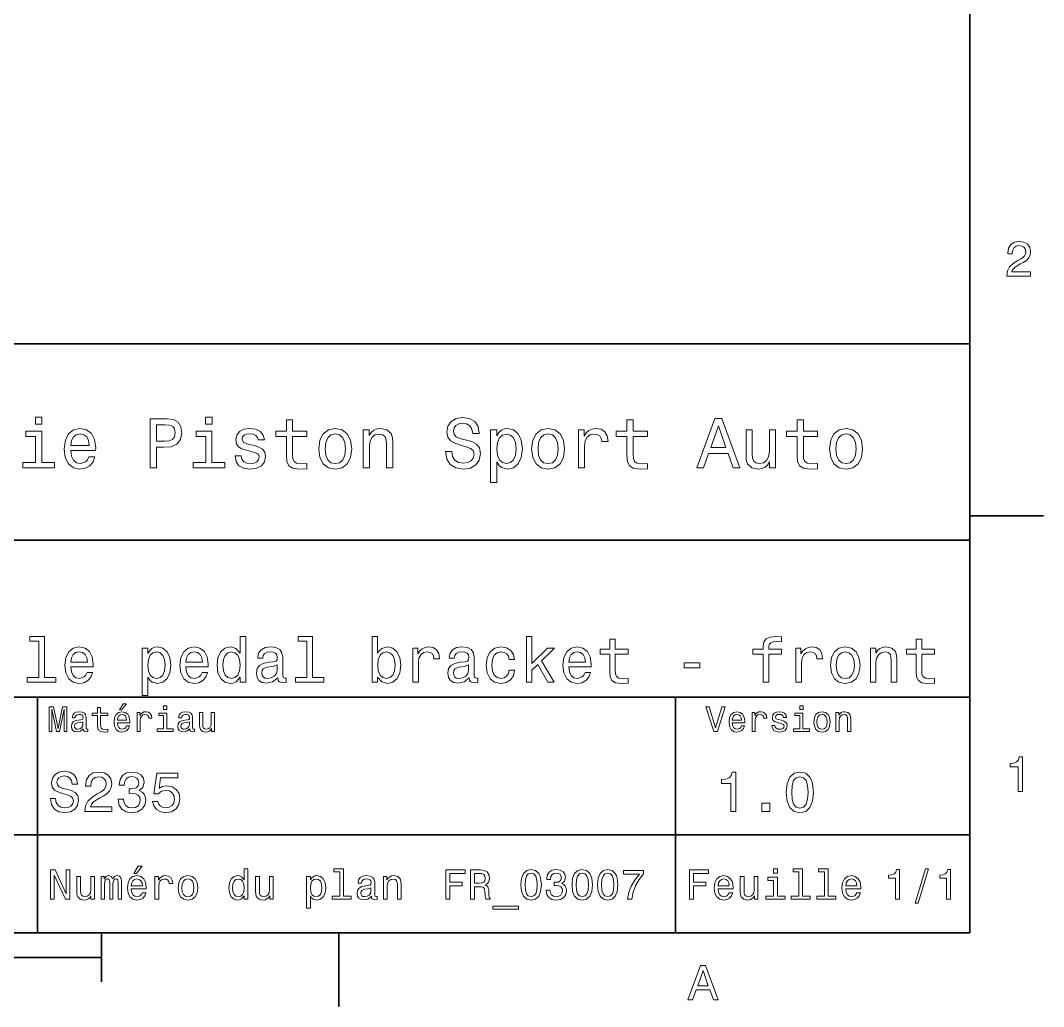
# Model space of a CAD drawing. Extents: x 0 to 297, y 0 to 210.
# Drawn here: x 190.3 to 294.5, y 2.5 to 103 of the extents above; entities that cross this region are included whole.
import ezdxf

# ---------------------------------------------------------------- set-up
doc = ezdxf.new("R2010")
doc.units = 0

msp = doc.modelspace()

# ---------------------------------------------------------------- linework, layer by layer
at = {"color": 7, "lineweight": 35}
for p, q in [((287, 10), (287, 200)), ((97, 70), (287, 70)), ((287, 70), (287, 10)), ((162, 50), (287, 50)), ((162, 34), (287, 34)), ((257, 10), (257, 34)), ((162, 20), (287, 20)), ((10, 10), (287, 10)), ((97, 10), (287, 10)), ((98.5, 7.5), (198.5, 7.5))]:
    msp.add_line(p, q, dxfattribs=at)
at = {"color": 7, "lineweight": 35, "ltscale": 0.1875}
for p, q in [((287, 52.5), (294.5, 52.5)), ((222.699997, 10), (222.699997, 2.5))]:
    msp.add_line(p, q, dxfattribs=at)
at = {"color": 7, "lineweight": 35, "ltscale": 0.35}
msp.add_line((192, 20), (192, 34), dxfattribs=at)
at = {"color": 7, "lineweight": 35, "ltscale": 0.25}
msp.add_line((192, 10), (192, 20), dxfattribs=at)
at = {"color": 7, "lineweight": 35, "ltscale": 0.125}
msp.add_line((198.5, 10), (198.5, 5), dxfattribs=at)
at = {"color": 7, "lineweight": 13}
for points in [[(290.76947, 76.916786), (293.175079, 76.916786), (293.175079, 77.350502), (291.273773, 77.350502), (291.3797, 77.587532), (291.561249, 77.784218), (292.121033, 78.142288), (292.418579, 78.293587), (292.751434, 78.510445), (292.988464, 78.762604), (293.124634, 79.060158), (293.175079, 79.398056), (293.089355, 79.821686), (292.852325, 80.154541), (292.489197, 80.366356), (292.020172, 80.442001), (291.536041, 80.35627), (291.167877, 80.119232), (290.930847, 79.740997), (290.850159, 79.241714), (290.850159, 79.171112), (291.309082, 79.171112), (291.309082, 79.211456), (291.354462, 79.554398), (291.490631, 79.806557), (291.707489, 79.967941), (291.994965, 80.023415), (292.287476, 79.972984), (292.504333, 79.846901), (292.645538, 79.650215), (292.695984, 79.403099), (292.660675, 79.171112), (292.56485, 78.974426), (292.403473, 78.802956), (292.181549, 78.651657), (291.884003, 78.490273), (291.389771, 78.177589), (291.041779, 77.844742), (290.835022, 77.441284), (290.76947, 76.931915)], [(192.439484, 62.554031), (191.769455, 62.554031), (191.769455, 61.833572), (192.439484, 61.833572)], [(209.788177, 62.554031), (209.118149, 62.554031), (209.118149, 61.833572), (209.788177, 61.833572)], [(203.462524, 57.381123), (204.125351, 57.381123), (204.125351, 59.492073), (204.860229, 59.492073), (205.602295, 59.528095), (206.193085, 59.780258), (206.574921, 60.270172), (206.704605, 60.940201), (206.603745, 61.559795), (206.315552, 62.013687), (205.840057, 62.287464), (205.191635, 62.381123), (203.462524, 62.381123)], [(205.01152, 61.76873), (205.443802, 61.725502), (205.760803, 61.588615), (205.94812, 61.336452), (206.01297, 60.940201), (205.940918, 60.522331), (205.746399, 60.270172), (205.414978, 60.140488), (204.96109, 60.104465), (204.125351, 60.104465), (204.125351, 61.76873)], [(217.353027, 60.579971), (217.353027, 58.64193), (217.396255, 58.015129), (217.597992, 57.582851), (218.001434, 57.330688), (218.685883, 57.244236), (219.43515, 57.280258), (219.43515, 57.827808), (218.887604, 57.78458), (218.390488, 57.842216), (218.123917, 58.022331), (218.008652, 58.324928), (217.98703, 58.75), (217.98703, 60.579971), (219.43515, 60.579971), (219.43515, 61.120316), (217.98703, 61.120316), (217.98703, 62.251438), (217.353027, 62.251438), (217.353027, 61.120316), (216.257935, 61.120316), (216.257935, 60.579971)], [(234.20462, 59.030979), (233.548996, 59.030979), (233.693085, 58.267288), (234.053314, 57.70533), (234.608078, 57.366714), (235.357361, 57.244236), (236.099426, 57.359509), (236.654175, 57.67651), (237.007202, 58.17363), (237.136902, 58.82925), (237.028824, 59.420029), (236.726227, 59.801872), (236.236313, 60.054031), (235.580704, 60.241352), (235.018738, 60.378242), (234.651306, 60.536743), (234.442368, 60.767288), (234.377533, 61.127522), (234.442368, 61.451729), (234.629684, 61.696686), (234.917877, 61.862389), (235.314133, 61.920029), (235.71759, 61.84798), (236.034592, 61.653458), (236.24353, 61.32925), (236.344391, 60.889767), (237, 60.889767), (237, 60.904179), (236.884735, 61.581409), (236.546112, 62.085732), (236.01297, 62.402737), (235.292511, 62.510807), (234.644104, 62.402737), (234.139771, 62.100143), (233.815567, 61.631844), (233.700287, 61.026657), (233.793961, 60.486309), (234.067734, 60.118874), (234.5, 59.873917), (235.09079, 59.6866), (235.674362, 59.520893), (236.113831, 59.362389), (236.380402, 59.131844), (236.47406, 58.757202), (236.387619, 58.375359), (236.164276, 58.087173), (235.825653, 57.907059), (235.386169, 57.849422), (234.896255, 57.928673), (234.521622, 58.159222), (234.283875, 58.533859)], [(252.05043, 60.579971), (252.05043, 58.64193), (252.093658, 58.015129), (252.29538, 57.582851), (252.698853, 57.330688), (253.383286, 57.244236), (254.132568, 57.280258), (254.132568, 57.827808), (253.585022, 57.78458), (253.087891, 57.842216), (252.82132, 58.022331), (252.706055, 58.324928), (252.684448, 58.75), (252.684448, 60.579971), (254.132568, 60.579971), (254.132568, 61.120316), (252.684448, 61.120316), (252.684448, 62.251438), (252.05043, 62.251438), (252.05043, 61.120316), (250.955322, 61.120316), (250.955322, 60.579971)], [(259.175781, 57.381123), (259.838623, 57.381123), (260.364563, 58.850864), (262.360229, 58.850864), (262.886169, 57.381123), (263.563416, 57.381123), (261.733429, 62.388329), (260.998566, 62.388329)], [(260.595093, 59.463257), (261.365997, 61.667866), (262.136902, 59.463257)], [(269.399109, 60.579971), (269.399109, 58.64193), (269.442352, 58.015129), (269.644073, 57.582851), (270.047546, 57.330688), (270.731995, 57.244236), (271.481262, 57.280258), (271.481262, 57.827808), (270.933716, 57.78458), (270.436584, 57.842216), (270.170013, 58.022331), (270.054749, 58.324928), (270.033142, 58.75), (270.033142, 60.579971), (271.481262, 60.579971), (271.481262, 61.120316), (270.033142, 61.120316), (270.033142, 62.251438), (269.399109, 62.251438), (269.399109, 61.120316), (268.304016, 61.120316), (268.304016, 60.579971)], [(192.417862, 57.914265), (192.417862, 61.120316), (190.789627, 61.120316), (190.789627, 60.579971), (191.783859, 60.579971), (191.783859, 57.914265), (190.48703, 57.914265), (190.48703, 57.381123), (193.729111, 57.381123), (193.729111, 57.914265)], [(195.37175, 59.131844), (197.907776, 59.131844), (197.914978, 59.427231), (197.799713, 60.255764), (197.482712, 60.875359), (196.978378, 61.25), (196.30835, 61.386887), (195.65274, 61.242794), (195.148407, 60.839336), (194.824203, 60.183716), (194.708923, 59.319164), (194.817001, 58.432995), (195.141205, 57.78458), (195.638321, 57.381123), (196.286743, 57.244236), (196.848694, 57.337894), (197.309799, 57.582851), (197.648407, 57.971901), (197.842941, 58.490631), (197.216141, 58.490631), (197.086456, 58.20245), (196.899139, 57.986309), (196.365997, 57.8134), (195.955322, 57.892651), (195.645538, 58.14481), (195.443802, 58.555473), (195.37175, 59.110229)], [(195.37175, 59.664986), (195.451004, 60.162102), (195.645538, 60.529537), (195.940918, 60.75288), (196.329971, 60.83213), (196.711807, 60.75288), (197.007202, 60.529537), (197.187317, 60.162102), (197.252167, 59.664986)], [(209.766571, 57.914265), (209.766571, 61.120316), (208.138321, 61.120316), (208.138321, 60.579971), (209.132568, 60.579971), (209.132568, 57.914265), (207.835724, 57.914265), (207.835724, 57.381123), (211.077805, 57.381123), (211.077805, 57.914265)], [(214.060516, 59.636166), (213.44812, 59.780258), (212.994232, 59.945965), (212.842941, 60.28458), (212.886169, 60.522331), (213.03746, 60.695244), (213.282425, 60.803314), (213.635437, 60.846542), (213.97406, 60.803314), (214.240631, 60.67363), (214.413544, 60.479107), (214.485596, 60.219738), (215.105194, 60.219738), (215.105194, 60.23415), (214.997116, 60.70245), (214.701721, 61.069885), (214.240631, 61.30043), (213.635437, 61.386887), (213.023056, 61.30043), (212.57637, 61.062679), (212.29538, 60.709652), (212.208939, 60.262966), (212.273773, 59.830688), (212.475494, 59.528095), (212.806915, 59.311958), (213.289627, 59.16066), (213.995682, 58.987751), (214.427948, 58.807636), (214.543228, 58.663544), (214.586456, 58.447407), (214.521606, 58.180836), (214.348694, 57.979107), (214.067719, 57.849422), (213.693085, 57.806194), (213.296829, 57.849422), (213.008636, 58.000721), (212.814117, 58.245674), (212.734863, 58.584293), (212.122482, 58.584293), (212.223343, 58.007923), (212.518738, 57.590057), (212.98703, 57.337894), (213.635437, 57.244236), (214.312683, 57.337894), (214.809799, 57.590057), (215.112396, 57.993515), (215.220459, 58.519451), (215.141205, 58.973343), (214.917862, 59.283138), (214.55043, 59.484871)], [(220.65274, 59.311958), (220.768005, 58.432995), (221.099426, 57.78458), (221.625366, 57.381123), (222.331421, 57.244236), (223.030258, 57.381123), (223.556198, 57.777374), (223.887604, 58.425793), (224.010086, 59.311958), (223.887604, 60.190922), (223.556198, 60.846542), (223.030258, 61.242794), (222.331421, 61.386887), (221.625366, 61.242794), (221.099426, 60.839336), (220.768005, 60.190922)], [(221.301147, 59.319164), (221.365997, 59.967579), (221.567719, 60.435879), (221.891937, 60.72406), (222.331421, 60.824928), (222.763687, 60.72406), (223.087891, 60.443081), (223.289627, 59.967579), (223.361679, 59.319164), (223.289627, 58.663544), (223.087891, 58.188038), (222.763687, 57.899853), (222.331421, 57.806194), (221.891937, 57.899853), (221.567719, 58.188038), (221.365997, 58.663544)], [(225.177246, 57.381123), (225.811249, 57.381123), (225.811249, 59.614552), (225.876083, 60.12608), (226.085022, 60.500717), (226.409225, 60.731266), (226.841507, 60.817722), (227.187317, 60.745674), (227.403458, 60.551151), (227.511536, 60.226944), (227.547546, 59.794666), (227.547546, 57.381123), (228.181564, 57.381123), (228.181564, 59.924351), (228.15274, 60.435879), (228.023056, 60.86095), (227.597992, 61.25), (226.935165, 61.386887), (226.567719, 61.336452), (226.257935, 61.199566), (225.991364, 60.969017), (225.782425, 60.659222), (225.782425, 61.25), (225.177246, 61.25)], [(238.786743, 60.652016), (238.786743, 61.25), (238.15274, 61.25), (238.15274, 55.882565), (238.786743, 55.882565), (238.786743, 57.971901), (239.010101, 57.633286), (239.262253, 57.409943), (239.896271, 57.244236), (240.50145, 57.381123), (240.976959, 57.791786), (241.286743, 58.440201), (241.402023, 59.319164), (241.286743, 60.190922), (240.976959, 60.839336), (240.50145, 61.242794), (239.896271, 61.386887), (239.550446, 61.343658), (239.255051, 61.206772), (239.002899, 60.976223)], [(239.788193, 57.8134), (239.363129, 57.907059), (239.053314, 58.195244), (238.858795, 58.663544), (238.793945, 59.319164), (238.858795, 59.967579), (239.053314, 60.435879), (239.363129, 60.716858), (239.788193, 60.817722), (240.177246, 60.716858), (240.48703, 60.428673), (240.681564, 59.960373), (240.753601, 59.319164), (240.681564, 58.67075), (240.48703, 58.195244), (240.177246, 57.907059)], [(242.338623, 59.311958), (242.453888, 58.432995), (242.785309, 57.78458), (243.311249, 57.381123), (244.017303, 57.244236), (244.716141, 57.381123), (245.242081, 57.777374), (245.573486, 58.425793), (245.695969, 59.311958), (245.573486, 60.190922), (245.242081, 60.846542), (244.716141, 61.242794), (244.017303, 61.386887), (243.311249, 61.242794), (242.785309, 60.839336), (242.453888, 60.190922)], [(242.98703, 59.319164), (243.05188, 59.967579), (243.253601, 60.435879), (243.57782, 60.72406), (244.017303, 60.824928), (244.449585, 60.72406), (244.773773, 60.443081), (244.97551, 59.967579), (245.047546, 59.319164), (244.97551, 58.663544), (244.773773, 58.188038), (244.449585, 57.899853), (244.017303, 57.806194), (243.57782, 57.899853), (243.253601, 58.188038), (243.05188, 58.663544)], [(247.100861, 57.381123), (247.734863, 57.381123), (247.734863, 59.592937), (247.799713, 60.12608), (247.994232, 60.507923), (248.311249, 60.738472), (248.736313, 60.817722), (249.053314, 60.767288), (249.291077, 60.623199), (249.435165, 60.378242), (249.485596, 60.046829), (250.126801, 60.046829), (250.040344, 60.630402), (249.802597, 61.048271), (249.406342, 61.30043), (248.865997, 61.386887), (248.498566, 61.32925), (248.181549, 61.185158), (247.900574, 60.940201), (247.677246, 60.608788), (247.677246, 61.25), (247.100861, 61.25)], [(267.194519, 61.25), (266.560516, 61.25), (266.560516, 59.016571), (266.488464, 58.497837), (266.279541, 58.123196), (265.955322, 57.892651), (265.530243, 57.820602), (265.19165, 57.878242), (264.975494, 58.051151), (264.853027, 58.346542), (264.824219, 58.764408), (264.824219, 61.25), (264.190186, 61.25), (264.190186, 58.706772), (264.211792, 58.195244), (264.348694, 57.770172), (264.766571, 57.381123), (265.436584, 57.244236), (265.796814, 57.294666), (266.106628, 57.424351), (266.373199, 57.647694), (266.589325, 57.971901), (266.589325, 57.381123), (267.194519, 57.381123)], [(272.698853, 59.311958), (272.814117, 58.432995), (273.145508, 57.78458), (273.671448, 57.381123), (274.377502, 57.244236), (275.076355, 57.381123), (275.602295, 57.777374), (275.933716, 58.425793), (276.056183, 59.311958), (275.933716, 60.190922), (275.602295, 60.846542), (275.076355, 61.242794), (274.377502, 61.386887), (273.671448, 61.242794), (273.145508, 60.839336), (272.814117, 60.190922)], [(273.34726, 59.319164), (273.412109, 59.967579), (273.613831, 60.435879), (273.938019, 60.72406), (274.377502, 60.824928), (274.809784, 60.72406), (275.134003, 60.443081), (275.335724, 59.967579), (275.407776, 59.319164), (275.335724, 58.663544), (275.134003, 58.188038), (274.809784, 57.899853), (274.377502, 57.806194), (273.938019, 57.899853), (273.613831, 58.188038), (273.412109, 58.663544)], [(192.113129, 39.706051), (192.113129, 36.010086), (190.939484, 36.010086), (190.939484, 35.530258), (193.850876, 35.530258), (193.850876, 36.010086), (192.683731, 36.010086), (192.683731, 40.185879), (191.218307, 40.185879), (191.218307, 39.706051)], [(212.635452, 36.068443), (212.635452, 35.530258), (213.206055, 35.530258), (213.206055, 40.185879), (212.641937, 40.185879), (212.641937, 38.480545), (212.207504, 38.973343), (211.94165, 39.090057), (211.636902, 39.135445), (211.085739, 39.005764), (210.657791, 38.642651), (210.378967, 38.059078), (210.281708, 37.274494), (210.378967, 36.489914), (210.657791, 35.899857), (211.085739, 35.530258), (211.636902, 35.407059), (211.94165, 35.45245), (212.213989, 35.569164)], [(219.437317, 39.706051), (219.437317, 36.010086), (218.263702, 36.010086), (218.263702, 35.530258), (221.175079, 35.530258), (221.175079, 36.010086), (220.007935, 36.010086), (220.007935, 40.185879), (218.542511, 40.185879), (218.542511, 39.706051)], [(226.647705, 36.068443), (227.069168, 35.569164), (227.646255, 35.407059), (228.190918, 35.530258), (228.625366, 35.899857), (228.897705, 36.489914), (229.00145, 37.274494), (228.897705, 38.059078), (228.618881, 38.642651), (228.190918, 39.005764), (227.646255, 39.135445), (227.075653, 38.966858), (226.842224, 38.759365), (226.647705, 38.480545), (226.647705, 40.185879), (226.077087, 40.185879), (226.077087, 35.530258), (226.647705, 35.530258)], [(241.801147, 35.530258), (242.371765, 35.530258), (242.371765, 36.755764), (242.968307, 37.332851), (243.992798, 35.530258), (244.634735, 35.530258), (243.357361, 37.728386), (244.667145, 39.012245), (243.947418, 39.012245), (242.371765, 37.443081), (242.371765, 40.185879), (241.801147, 40.185879)], [(250.295395, 38.409222), (250.295395, 36.664986), (250.33429, 36.100864), (250.515854, 35.711815), (250.878967, 35.484871), (251.494965, 35.407059), (252.169312, 35.43948), (252.169312, 35.932274), (251.676514, 35.893372), (251.229111, 35.945244), (250.989197, 36.107349), (250.885452, 36.379681), (250.865997, 36.762245), (250.865997, 38.409222), (252.169312, 38.409222), (252.169312, 38.895531), (250.865997, 38.895531), (250.865997, 39.913544), (250.295395, 39.913544), (250.295395, 38.895531), (249.309799, 38.895531), (249.309799, 38.409222)], [(265.93515, 38.409222), (265.93515, 35.530258), (266.505768, 35.530258), (266.505768, 38.409222), (267.802612, 38.409222), (267.802612, 38.895531), (266.505768, 38.895531), (266.505768, 39.109509), (266.551147, 39.368874), (266.700287, 39.543945), (266.953186, 39.647694), (267.316284, 39.6866), (267.802612, 39.66066), (267.802612, 40.153458), (267.186584, 40.185879), (266.628967, 40.127522), (266.239929, 39.95245), (266.00647, 39.647694), (265.93515, 39.213257), (265.93515, 38.895531), (264.891205, 38.895531), (264.891205, 38.409222)], [(281.523071, 38.409222), (281.523071, 36.664986), (281.561951, 36.100864), (281.74353, 35.711815), (282.106628, 35.484871), (282.722626, 35.407059), (283.396973, 35.43948), (283.396973, 35.932274), (282.904175, 35.893372), (282.456787, 35.945244), (282.216858, 36.107349), (282.113098, 36.379681), (282.093658, 36.762245), (282.093658, 38.409222), (283.396973, 38.409222), (283.396973, 38.895531), (282.093658, 38.895531), (282.093658, 39.913544), (281.523071, 39.913544), (281.523071, 38.895531), (280.537476, 38.895531), (280.537476, 38.409222)], [(195.381134, 37.105907), (197.663559, 37.105907), (197.670044, 37.371758), (197.566284, 38.117435), (197.280991, 38.675072), (196.827103, 39.012245), (196.224075, 39.135445), (195.634018, 39.005764), (195.18013, 38.642651), (194.888336, 38.052593), (194.784592, 37.274494), (194.881851, 36.476944), (195.173645, 35.893372), (195.621048, 35.530258), (196.20462, 35.407059), (196.710388, 35.491352), (197.125366, 35.711815), (197.43013, 36.061958), (197.605194, 36.528816), (197.041077, 36.528816), (196.924362, 36.269451), (196.755768, 36.074928), (196.27594, 35.919308), (195.906342, 35.990631), (195.627533, 36.217579), (195.445969, 36.587173), (195.381134, 37.086452)], [(195.381134, 37.585735), (195.452454, 38.033138), (195.627533, 38.363831), (195.893387, 38.564842), (196.24353, 38.636166), (196.587189, 38.564842), (196.853027, 38.363831), (197.015137, 38.033138), (197.073502, 37.585735)], [(203.226959, 38.474064), (203.226959, 39.012245), (202.656342, 39.012245), (202.656342, 34.181557), (203.226959, 34.181557), (203.226959, 36.061958), (203.427963, 35.757202), (203.654907, 35.556194), (204.22551, 35.407059), (204.770172, 35.530258), (205.198135, 35.899857), (205.476959, 36.483429), (205.580704, 37.274494), (205.476959, 38.059078), (205.198135, 38.642651), (204.770172, 39.005764), (204.22551, 39.135445), (203.914276, 39.096542), (203.648422, 38.973343), (203.421478, 38.76585)], [(204.12825, 35.919308), (203.745682, 36.003601), (203.466858, 36.262966), (203.291794, 36.684437), (203.233429, 37.274494), (203.291794, 37.858067), (203.466858, 38.279537), (203.745682, 38.532421), (204.12825, 38.623199), (204.478394, 38.532421), (204.757217, 38.273052), (204.932281, 37.851585), (204.997131, 37.274494), (204.932281, 36.690922), (204.757217, 36.262966), (204.478394, 36.003601)], [(207.091507, 37.105907), (209.373932, 37.105907), (209.380402, 37.371758), (209.276672, 38.117435), (208.991364, 38.675072), (208.537476, 39.012245), (207.934448, 39.135445), (207.344391, 39.005764), (206.890503, 38.642651), (206.598709, 38.052593), (206.494965, 37.274494), (206.592224, 36.476944), (206.884018, 35.893372), (207.331421, 35.530258), (207.914993, 35.407059), (208.420761, 35.491352), (208.835739, 35.711815), (209.140503, 36.061958), (209.315567, 36.528816), (208.75145, 36.528816), (208.634735, 36.269451), (208.466141, 36.074928), (207.986313, 35.919308), (207.61673, 35.990631), (207.337906, 36.217579), (207.156342, 36.587173), (207.091507, 37.086452)], [(207.091507, 37.585735), (207.162827, 38.033138), (207.337906, 38.363831), (207.60376, 38.564842), (207.953888, 38.636166), (208.297562, 38.564842), (208.563416, 38.363831), (208.72551, 38.033138), (208.783875, 37.585735)], [(211.734161, 38.623199), (212.110229, 38.532421), (212.395538, 38.279537), (212.564133, 37.858067), (212.628967, 37.274494), (212.564133, 36.684437), (212.395538, 36.262966), (212.110229, 36.003601), (211.734161, 35.919308), (211.377533, 36.003601), (211.105194, 36.262966), (210.923645, 36.690922), (210.86528, 37.274494), (210.923645, 37.851585), (211.105194, 38.273052), (211.377533, 38.532421)], [(216.46759, 35.98415), (216.46759, 35.964695), (216.5, 35.744236), (216.59726, 35.588615), (217.005768, 35.465416), (217.323486, 35.517288), (217.323486, 35.958214), (217.187317, 35.938759), (217.005768, 36.023052), (216.973343, 36.282421), (216.973343, 38.085014), (216.895538, 38.545387), (216.668594, 38.869595), (216.273056, 39.064121), (215.715424, 39.135445), (215.170746, 39.057636), (214.768738, 38.837173), (214.515854, 38.493515), (214.431564, 38.039623), (214.431564, 38.000721), (214.943817, 38.000721), (214.989197, 38.273052), (215.131851, 38.467579), (215.36528, 38.584293), (215.695969, 38.629681), (216.013702, 38.59726), (216.240631, 38.5), (216.376801, 38.331409), (216.422195, 38.09798), (216.396255, 37.825645), (216.292511, 37.68948), (216.033142, 37.624638), (215.546844, 37.572765), (214.989197, 37.456051), (214.593658, 37.248558), (214.360229, 36.924351), (214.28891, 36.444523), (214.35376, 36.016571), (214.554764, 35.698845), (214.878967, 35.497837), (215.32637, 35.426514), (215.929398, 35.562679)], [(228.417877, 37.274494), (228.353027, 36.690922), (228.177963, 36.262966), (227.899139, 36.003601), (227.548996, 35.919308), (227.166428, 36.003601), (226.887604, 36.262966), (226.71254, 36.684437), (226.654175, 37.274494), (226.71254, 37.858067), (226.887604, 38.279537), (227.166428, 38.532421), (227.548996, 38.623199), (227.899139, 38.532421), (228.177963, 38.273052), (228.353027, 37.851585)], [(230.226944, 35.530258), (230.797546, 35.530258), (230.797546, 37.520893), (230.855911, 38.000721), (231.030975, 38.344379), (231.316284, 38.551872), (231.698853, 38.623199), (231.984161, 38.577808), (232.19812, 38.448124), (232.32782, 38.227665), (232.373199, 37.929394), (232.950287, 37.929394), (232.872482, 38.454609), (232.658508, 38.830692), (232.30188, 39.057636), (231.815567, 39.135445), (231.484863, 39.083572), (231.19957, 38.953888), (230.946686, 38.733429), (230.745682, 38.435158), (230.745682, 39.012245), (230.226944, 39.012245)], [(235.984879, 35.98415), (235.984879, 35.964695), (236.017303, 35.744236), (236.114563, 35.588615), (236.523071, 35.465416), (236.84079, 35.517288), (236.84079, 35.958214), (236.70462, 35.938759), (236.523071, 36.023052), (236.490631, 36.282421), (236.490631, 38.085014), (236.412842, 38.545387), (236.185883, 38.869595), (235.790344, 39.064121), (235.232712, 39.135445), (234.688049, 39.057636), (234.286026, 38.837173), (234.033142, 38.493515), (233.948853, 38.039623), (233.948853, 38.000721), (234.461105, 38.000721), (234.5065, 38.273052), (234.649139, 38.467579), (234.882568, 38.584293), (235.213257, 38.629681), (235.530975, 38.59726), (235.757935, 38.5), (235.894104, 38.331409), (235.939484, 38.09798), (235.913544, 37.825645), (235.809814, 37.68948), (235.550446, 37.624638), (235.064117, 37.572765), (234.5065, 37.456051), (234.110962, 37.248558), (233.877533, 36.924351), (233.806213, 36.444523), (233.871033, 36.016571), (234.072052, 35.698845), (234.396271, 35.497837), (234.843658, 35.426514), (235.446686, 35.562679)], [(240.037476, 37.858067), (240.601593, 37.858067), (240.484879, 38.376801), (240.206055, 38.785301), (239.771622, 39.038185), (239.207489, 39.135445), (238.585022, 39.005764), (238.111679, 38.642651), (237.813416, 38.052593), (237.709656, 37.261528), (237.806915, 36.476944), (238.098709, 35.893372), (238.559082, 35.530258), (239.188049, 35.407059), (239.745682, 35.504322), (240.180115, 35.776657), (240.478394, 36.204609), (240.608078, 36.775215), (240.063416, 36.775215), (239.966141, 36.412102), (239.784592, 36.139767), (239.525223, 35.97118), (239.207489, 35.919308), (238.811966, 36.003601), (238.526672, 36.262966), (238.351593, 36.684437), (238.293243, 37.280979), (238.351593, 37.864552), (238.533142, 38.286022), (238.824936, 38.545387), (239.207489, 38.636166), (239.544678, 38.577808), (239.797546, 38.428673), (239.966141, 38.182274)], [(246.126083, 37.105907), (248.408508, 37.105907), (248.414993, 37.371758), (248.311249, 38.117435), (248.02594, 38.675072), (247.572052, 39.012245), (246.969025, 39.135445), (246.378967, 39.005764), (245.925079, 38.642651), (245.633301, 38.052593), (245.529541, 37.274494), (245.626801, 36.476944), (245.918594, 35.893372), (246.365997, 35.530258), (246.94957, 35.407059), (247.455338, 35.491352), (247.870331, 35.711815), (248.175079, 36.061958), (248.350159, 36.528816), (247.786026, 36.528816), (247.669312, 36.269451), (247.500732, 36.074928), (247.020905, 35.919308), (246.651306, 35.990631), (246.372482, 36.217579), (246.190918, 36.587173), (246.126083, 37.086452)], [(246.126083, 37.585735), (246.197418, 38.033138), (246.372482, 38.363831), (246.638336, 38.564842), (246.98848, 38.636166), (247.332138, 38.564842), (247.597992, 38.363831), (247.760101, 38.033138), (247.818451, 37.585735)], [(269.261536, 35.530258), (269.832123, 35.530258), (269.832123, 37.520893), (269.890503, 38.000721), (270.065552, 38.344379), (270.350861, 38.551872), (270.733429, 38.623199), (271.018738, 38.577808), (271.232727, 38.448124), (271.362396, 38.227665), (271.407776, 37.929394), (271.984863, 37.929394), (271.907043, 38.454609), (271.693085, 38.830692), (271.336456, 39.057636), (270.850159, 39.135445), (270.51947, 39.083572), (270.234161, 38.953888), (269.981262, 38.733429), (269.780273, 38.435158), (269.780273, 39.012245), (269.261536, 39.012245)], [(272.78241, 37.268009), (272.886169, 36.476944), (273.184448, 35.893372), (273.657776, 35.530258), (274.293213, 35.407059), (274.92218, 35.530258), (275.395538, 35.886887), (275.693787, 36.470459), (275.804047, 37.268009), (275.693787, 38.059078), (275.395538, 38.649136), (274.92218, 39.005764), (274.293213, 39.135445), (273.657776, 39.005764), (273.184448, 38.642651), (272.886169, 38.059078)], [(273.365997, 37.274494), (273.424347, 37.858067), (273.605896, 38.279537), (273.897705, 38.538902), (274.293213, 38.629681), (274.682281, 38.538902), (274.97406, 38.286022), (275.155609, 37.858067), (275.220459, 37.274494), (275.155609, 36.684437), (274.97406, 36.256481), (274.682281, 35.997116), (274.293213, 35.912823), (273.897705, 35.997116), (273.605896, 36.256481), (273.424347, 36.684437)], [(276.854462, 35.530258), (277.425079, 35.530258), (277.425079, 37.540344), (277.483429, 38.000721), (277.671478, 38.337894), (277.963257, 38.545387), (278.352295, 38.623199), (278.663544, 38.558357), (278.858063, 38.383286), (278.955322, 38.091499), (278.987762, 37.70245), (278.987762, 35.530258), (279.55835, 35.530258), (279.55835, 37.819164), (279.53241, 38.279537), (279.41571, 38.662102), (279.033142, 39.012245), (278.436584, 39.135445), (278.105896, 39.090057), (277.827087, 38.966858), (277.587158, 38.759365), (277.399139, 38.480545), (277.399139, 39.012245), (276.854462, 39.012245)], [(216.40274, 36.749279), (216.324936, 36.412102), (216.117432, 36.152737), (215.806198, 35.98415), (215.423645, 35.925793), (215.177246, 35.958214), (215.002167, 36.061958), (214.891937, 36.243515), (214.859512, 36.496395), (214.885452, 36.723343), (214.989197, 36.885445), (215.404175, 37.067001), (215.929398, 37.14481), (216.40274, 37.30043)], [(235.920044, 36.749279), (235.842224, 36.412102), (235.634735, 36.152737), (235.323486, 35.98415), (234.940918, 35.925793), (234.694534, 35.958214), (234.51947, 36.061958), (234.409225, 36.243515), (234.376801, 36.496395), (234.40274, 36.723343), (234.5065, 36.885445), (234.921478, 37.067001), (235.446686, 37.14481), (235.920044, 37.30043)], [(257.894806, 37.015129), (259.463989, 37.015129), (259.463989, 37.527378), (257.894806, 37.527378)], [(193.183716, 30.530979), (193.46109, 30.530979), (193.46109, 32.80043), (193.929398, 30.530979), (194.239197, 30.530979), (194.703888, 32.80043), (194.703888, 30.530979), (194.984863, 30.530979), (194.984863, 33.030979), (194.545395, 33.030979), (194.08429, 30.826368), (193.626801, 33.030979), (193.183716, 33.030979)], [(196.656342, 30.78314), (196.656342, 30.772333), (196.674347, 30.649855), (196.728394, 30.5634), (196.955338, 30.494957), (197.131851, 30.523775), (197.131851, 30.768732), (197.056198, 30.757925), (196.955338, 30.804754), (196.937317, 30.948847), (196.937317, 31.950287), (196.894089, 32.206051), (196.768005, 32.386166), (196.548264, 32.494236), (196.23848, 32.533859), (195.935883, 32.490635), (195.71254, 32.368156), (195.572052, 32.177231), (195.525223, 31.925072), (195.525223, 31.903458), (195.809799, 31.903458), (195.835022, 32.054756), (195.914261, 32.162823), (196.043945, 32.227665), (196.227661, 32.25288), (196.404175, 32.234871), (196.530258, 32.180836), (196.605911, 32.087173), (196.631119, 31.957493), (196.616714, 31.806194), (196.559082, 31.730547), (196.414978, 31.694523), (196.144806, 31.665705), (195.835022, 31.600864), (195.61528, 31.48559), (195.485596, 31.305475), (195.445969, 31.038904), (195.481995, 30.801151), (195.593658, 30.62464), (195.773773, 30.512968), (196.022339, 30.473343), (196.357346, 30.54899)], [(198.100861, 32.130402), (198.100861, 31.161383), (198.122482, 30.847982), (198.223343, 30.631844), (198.425079, 30.505762), (198.767288, 30.462536), (199.141937, 30.480547), (199.141937, 30.754322), (198.868149, 30.732708), (198.619598, 30.761526), (198.486313, 30.851583), (198.42868, 31.002882), (198.417862, 31.215418), (198.417862, 32.130402), (199.141937, 32.130402), (199.141937, 32.400574), (198.417862, 32.400574), (198.417862, 32.966137), (198.100861, 32.966137), (198.100861, 32.400574), (197.553314, 32.400574), (197.553314, 32.130402)], [(200.121765, 31.40634), (201.389771, 31.40634), (201.393372, 31.554033), (201.335739, 31.9683), (201.177231, 32.278099), (200.925079, 32.465416), (200.590057, 32.533859), (200.262253, 32.461815), (200.010086, 32.260086), (199.847977, 31.932276), (199.790344, 31.5), (199.844376, 31.056915), (200.006485, 30.732708), (200.255051, 30.530979), (200.579254, 30.462536), (200.860229, 30.509365), (201.090775, 30.631844), (201.260086, 30.826368), (201.357346, 31.085733), (201.043945, 31.085733), (200.979111, 30.941643), (200.885452, 30.833572), (200.618881, 30.747118), (200.413544, 30.786743), (200.258652, 30.912823), (200.157776, 31.118155), (200.121765, 31.395533)], [(200.341492, 32.728386), (200.554031, 32.728386), (201.054749, 33.340778), (200.701736, 33.340778)], [(202.131851, 30.530979), (202.448853, 30.530979), (202.448853, 31.636887), (202.481262, 31.903458), (202.578537, 32.094379), (202.73703, 32.209652), (202.94957, 32.249279), (203.108063, 32.224064), (203.226944, 32.152016), (203.298996, 32.029537), (203.324203, 31.863832), (203.644806, 31.863832), (203.601593, 32.155621), (203.482712, 32.364552), (203.284576, 32.490635), (203.014404, 32.533859), (202.830688, 32.505043), (202.672195, 32.432995), (202.531708, 32.310516), (202.420029, 32.144814), (202.420029, 32.465416), (202.131851, 32.465416)], [(205.150574, 30.79755), (205.150574, 32.400574), (204.336456, 32.400574), (204.336456, 32.130402), (204.833572, 32.130402), (204.833572, 30.79755), (204.185165, 30.79755), (204.185165, 30.530979), (205.806198, 30.530979), (205.806198, 30.79755)], [(205.161377, 33.117435), (204.82637, 33.117435), (204.82637, 32.757202), (205.161377, 32.757202)], [(207.499283, 30.78314), (207.499283, 30.772333), (207.517288, 30.649855), (207.57132, 30.5634), (207.798264, 30.494957), (207.974777, 30.523775), (207.974777, 30.768732), (207.899139, 30.757925), (207.798264, 30.804754), (207.780258, 30.948847), (207.780258, 31.950287), (207.73703, 32.206051), (207.610947, 32.386166), (207.391205, 32.494236), (207.081406, 32.533859), (206.778824, 32.490635), (206.555481, 32.368156), (206.414978, 32.177231), (206.368149, 31.925072), (206.368149, 31.903458), (206.65274, 31.903458), (206.677948, 32.054756), (206.757202, 32.162823), (206.886887, 32.227665), (207.070602, 32.25288), (207.247116, 32.234871), (207.373199, 32.180836), (207.448853, 32.087173), (207.47406, 31.957493), (207.459656, 31.806194), (207.402023, 31.730547), (207.257919, 31.694523), (206.987747, 31.665705), (206.677948, 31.600864), (206.458206, 31.48559), (206.328537, 31.305475), (206.28891, 31.038904), (206.324921, 30.801151), (206.4366, 30.62464), (206.616714, 30.512968), (206.86528, 30.473343), (207.200287, 30.54899)], [(210.010086, 32.465416), (209.693085, 32.465416), (209.693085, 31.348703), (209.657059, 31.089336), (209.552597, 30.902016), (209.390488, 30.786743), (209.177948, 30.750719), (209.008636, 30.779539), (208.900574, 30.865993), (208.83934, 31.013687), (208.824921, 31.222622), (208.824921, 32.465416), (208.507919, 32.465416), (208.507919, 31.193804), (208.518738, 30.93804), (208.587173, 30.725504), (208.796112, 30.530979), (209.131119, 30.462536), (209.311234, 30.487751), (209.466141, 30.552593), (209.599426, 30.664265), (209.707489, 30.826368), (209.707489, 30.530979), (210.010086, 30.530979)], [(261.71109, 33.03458), (261.08429, 30.905619), (260.439484, 33.03458), (260.09726, 33.03458), (260.904175, 30.530979), (261.264404, 30.530979), (262.053314, 33.03458)], [(262.784576, 31.40634), (264.052582, 31.40634), (264.056183, 31.554033), (263.998566, 31.9683), (263.840057, 32.278099), (263.587891, 32.465416), (263.252869, 32.533859), (262.925079, 32.461815), (262.672913, 32.260086), (262.510803, 31.932276), (262.453156, 31.5), (262.507202, 31.056915), (262.669312, 30.732708), (262.917877, 30.530979), (263.242065, 30.462536), (263.523041, 30.509365), (263.753601, 30.631844), (263.922913, 30.826368), (264.020172, 31.085733), (263.706787, 31.085733), (263.641937, 30.941643), (263.548279, 30.833572), (263.281708, 30.747118), (263.076355, 30.786743), (262.921478, 30.912823), (262.820618, 31.118155), (262.784576, 31.395533)], [(264.794678, 30.530979), (265.111664, 30.530979), (265.111664, 31.636887), (265.144104, 31.903458), (265.241364, 32.094379), (265.399841, 32.209652), (265.612396, 32.249279), (265.770905, 32.224064), (265.889771, 32.152016), (265.961823, 32.029537), (265.98703, 31.863832), (266.307648, 31.863832), (266.264404, 32.155621), (266.145538, 32.364552), (265.947418, 32.490635), (265.677246, 32.533859), (265.49353, 32.505043), (265.335022, 32.432995), (265.194519, 32.310516), (265.082855, 32.144814), (265.082855, 32.465416), (264.794678, 32.465416)], [(267.791779, 31.658501), (267.485596, 31.730547), (267.258636, 31.8134), (267.182983, 31.982708), (267.20462, 32.101585), (267.280273, 32.188038), (267.40274, 32.242073), (267.579254, 32.263687), (267.748566, 32.242073), (267.881836, 32.177231), (267.968292, 32.079971), (268.004333, 31.950287), (268.314117, 31.950287), (268.314117, 31.957493), (268.260101, 32.191643), (268.112396, 32.375359), (267.881836, 32.490635), (267.579254, 32.533859), (267.273041, 32.490635), (267.049713, 32.371758), (266.90921, 32.195244), (266.865997, 31.971901), (266.898407, 31.755764), (266.999268, 31.604465), (267.164978, 31.496397), (267.406342, 31.420748), (267.759369, 31.334293), (267.975494, 31.244236), (268.033142, 31.17219), (268.054749, 31.064121), (268.022339, 30.930836), (267.935883, 30.829971), (267.79538, 30.765129), (267.608063, 30.743515), (267.409943, 30.765129), (267.265839, 30.840778), (267.168579, 30.963255), (267.128967, 31.132565), (266.822754, 31.132565), (266.873199, 30.844379), (267.020905, 30.635447), (267.255035, 30.509365), (267.579254, 30.462536), (267.917877, 30.509365), (268.166412, 30.635447), (268.317719, 30.837175), (268.371765, 31.100143), (268.332123, 31.327089), (268.220459, 31.481987), (268.036743, 31.582851)], [(269.981995, 30.79755), (269.981995, 32.400574), (269.167877, 32.400574), (269.167877, 32.130402), (269.664978, 32.130402), (269.664978, 30.79755), (269.016571, 30.79755), (269.016571, 30.530979), (270.637604, 30.530979), (270.637604, 30.79755)], [(269.992798, 33.117435), (269.657776, 33.117435), (269.657776, 32.757202), (269.992798, 32.757202)], [(271.087891, 31.496397), (271.145538, 31.056915), (271.311249, 30.732708), (271.574219, 30.530979), (271.927246, 30.462536), (272.276672, 30.530979), (272.539612, 30.729107), (272.705322, 31.053314), (272.766571, 31.496397), (272.705322, 31.935879), (272.539612, 32.263687), (272.276672, 32.461815), (271.927246, 32.533859), (271.574219, 32.461815), (271.311249, 32.260086), (271.145538, 31.935879)], [(273.350159, 30.530979), (273.667145, 30.530979), (273.667145, 31.647694), (273.699554, 31.903458), (273.804047, 32.090778), (273.966125, 32.206051), (274.182281, 32.249279), (274.355194, 32.213257), (274.463257, 32.115993), (274.517303, 31.95389), (274.535309, 31.737751), (274.535309, 30.530979), (274.852295, 30.530979), (274.852295, 31.802593), (274.837891, 32.058357), (274.773041, 32.270893), (274.560516, 32.465416), (274.229095, 32.533859), (274.04538, 32.508644), (273.890503, 32.440201), (273.757202, 32.324928), (273.65274, 32.170029), (273.65274, 32.465416), (273.350159, 32.465416)], [(196.620316, 31.208212), (196.577087, 31.020893), (196.461823, 30.876801), (196.28891, 30.78314), (196.07637, 30.750719), (195.939484, 30.768732), (195.842224, 30.826368), (195.780975, 30.927233), (195.76297, 31.067722), (195.777374, 31.193804), (195.835022, 31.283861), (196.065567, 31.384726), (196.357346, 31.427954), (196.620316, 31.514408)], [(200.121765, 31.672911), (200.161377, 31.921469), (200.258652, 32.105186), (200.406342, 32.216858), (200.600861, 32.256485), (200.791794, 32.216858), (200.939484, 32.105186), (201.029541, 31.921469), (201.061966, 31.672911)], [(207.463257, 31.208212), (207.420029, 31.020893), (207.304749, 30.876801), (207.131851, 30.78314), (206.919312, 30.750719), (206.782425, 30.768732), (206.68515, 30.826368), (206.623917, 30.927233), (206.605911, 31.067722), (206.620316, 31.193804), (206.677948, 31.283861), (206.908508, 31.384726), (207.200287, 31.427954), (207.463257, 31.514408)], [(262.784576, 31.672911), (262.824219, 31.921469), (262.921478, 32.105186), (263.069153, 32.216858), (263.263702, 32.256485), (263.45462, 32.216858), (263.602295, 32.105186), (263.692352, 31.921469), (263.724792, 31.672911)], [(271.412109, 31.5), (271.444519, 31.824207), (271.54538, 32.058357), (271.707489, 32.20245), (271.927246, 32.25288), (272.143372, 32.20245), (272.305481, 32.061958), (272.406342, 31.824207), (272.442352, 31.5), (272.406342, 31.17219), (272.305481, 30.934437), (272.143372, 30.790344), (271.927246, 30.743515), (271.707489, 30.790344), (271.54538, 30.934437), (271.444519, 31.17219)], [(291.909241, 24.416786), (292.368164, 24.416786), (292.368164, 27.942001), (292.025208, 27.942001), (291.934448, 27.634365), (291.752899, 27.427593), (291.475525, 27.306557), (291.092224, 27.266211), (291.092224, 26.90814), (291.909241, 26.90814)], [(193.824203, 23.680117), (193.299713, 23.680117), (193.414978, 23.069164), (193.703171, 22.619596), (194.146973, 22.348703), (194.746399, 22.250721), (195.340057, 22.342941), (195.783859, 22.596542), (196.066284, 22.994238), (196.170029, 23.518732), (196.083572, 23.991356), (195.841492, 24.296831), (195.44957, 24.49856), (194.925079, 24.648417), (194.47551, 24.757925), (194.181549, 24.884727), (194.014404, 25.069164), (193.96254, 25.357349), (194.014404, 25.616714), (194.164261, 25.812681), (194.394806, 25.945246), (194.711823, 25.991356), (195.034576, 25.933718), (195.288177, 25.778099), (195.455338, 25.518732), (195.536026, 25.167149), (196.060516, 25.167149), (196.060516, 25.178675), (195.968292, 25.720463), (195.697403, 26.12392), (195.270889, 26.377522), (194.694519, 26.463978), (194.175797, 26.377522), (193.772339, 26.135448), (193.51297, 25.760807), (193.420746, 25.276657), (193.495682, 24.844381), (193.714691, 24.550434), (194.060516, 24.354467), (194.533142, 24.204613), (195, 24.072046), (195.351578, 23.945246), (195.564835, 23.760807), (195.639771, 23.461096), (195.570602, 23.155621), (195.391937, 22.925074), (195.121033, 22.780981), (194.769455, 22.734871), (194.377518, 22.798271), (194.077805, 22.98271), (193.887604, 23.282421)], [(196.798264, 22.360231), (199.547546, 22.360231), (199.547546, 22.855909), (197.374634, 22.855909), (197.495682, 23.126802), (197.703171, 23.351585), (198.342941, 23.760807), (198.682999, 23.933718), (199.0634, 24.181557), (199.33429, 24.469742), (199.489914, 24.809799), (199.547546, 25.195967), (199.44957, 25.680117), (199.17868, 26.06052), (198.763687, 26.302595), (198.227661, 26.38905), (197.674347, 26.291067), (197.253601, 26.020174), (196.982712, 25.587896), (196.890488, 25.017292), (196.890488, 24.9366), (197.414978, 24.9366), (197.414978, 24.98271), (197.466858, 25.374641), (197.622482, 25.662825), (197.870316, 25.847263), (198.198853, 25.910664), (198.533142, 25.853027), (198.780975, 25.708935), (198.942368, 25.48415), (199, 25.201729), (198.959656, 24.9366), (198.850143, 24.711817), (198.66571, 24.51585), (198.412109, 24.342941), (198.072052, 24.158503), (197.507202, 23.801153), (197.109512, 23.42075), (196.873199, 22.959656), (196.798264, 22.377522)], [(200.221909, 23.616716), (200.221909, 23.57637), (200.314117, 23.023056), (200.585022, 22.60807), (201.01152, 22.342941), (201.57637, 22.244957), (202.175797, 22.342941), (202.625366, 22.596542), (202.913544, 23), (203.017288, 23.518732), (202.971176, 23.858791), (202.844376, 24.135448), (202.636887, 24.348703), (202.360229, 24.504324), (202.734863, 24.815563), (202.867432, 25.311239), (202.780975, 25.760807), (202.533142, 26.100864), (202.129684, 26.314121), (201.57637, 26.38905), (201.057632, 26.296831), (200.659943, 26.043228), (200.400574, 25.639771), (200.314117, 25.103746), (200.314117, 25.063402), (200.827087, 25.063402), (200.873199, 25.432278), (201.023056, 25.697407), (201.265137, 25.858791), (201.605194, 25.916428), (201.904892, 25.870317), (202.123917, 25.749281), (202.256485, 25.553314), (202.30835, 25.288185), (202.256485, 25.005764), (202.118149, 24.815563), (201.876083, 24.700289), (201.547546, 24.665707), (201.322769, 24.671471), (201.322769, 24.216139), (201.605194, 24.227667), (201.968292, 24.175793), (202.239197, 24.037464), (202.400574, 23.812681), (202.458206, 23.518732), (202.394806, 23.184439), (202.227661, 22.9366), (201.96254, 22.780981), (201.610947, 22.729107), (201.247833, 22.786745), (200.982712, 22.959656), (200.815567, 23.236313), (200.752167, 23.616716)], [(203.714691, 23.40346), (203.841492, 22.930836), (204.123917, 22.56196), (204.53891, 22.331413), (205.069168, 22.244957), (205.651291, 22.348703), (206.106628, 22.631124), (206.394806, 23.080692), (206.504318, 23.657061), (206.406342, 24.193085), (206.129684, 24.613834), (205.697403, 24.884727), (205.138336, 24.98271), (204.706055, 24.913546), (204.371765, 24.723343), (204.533142, 25.801153), (206.285309, 25.801153), (206.285309, 26.273777), (204.146973, 26.273777), (203.829971, 24.152739), (204.291061, 24.152739), (204.625366, 24.423632), (205.05188, 24.521614), (205.420746, 24.458214), (205.703171, 24.273777), (205.881851, 23.991356), (205.945251, 23.628242), (205.881851, 23.265131), (205.697403, 22.98271), (205.414978, 22.804035), (205.05188, 22.740635), (204.746399, 22.780981), (204.510086, 22.913546), (204.337173, 23.121038), (204.250717, 23.40346)], [(262.631134, 22.360231), (263.155609, 22.360231), (263.155609, 26.38905), (262.763702, 26.38905), (262.659943, 26.037464), (262.452454, 25.801153), (262.135437, 25.662825), (261.697418, 25.616714), (261.697418, 25.207493), (262.631134, 25.207493)], [(268.285309, 24.314121), (268.371765, 23.409224), (268.642639, 22.763689), (269.074921, 22.371759), (269.674347, 22.244957), (270.268005, 22.371759), (270.700287, 22.763689), (270.965424, 23.409224), (271.057648, 24.314121), (270.965424, 25.213257), (270.855896, 25.570606), (270.700287, 25.864553), (270.268005, 26.256485), (269.674347, 26.38905), (269.074921, 26.256485), (268.642639, 25.858791), (268.371765, 25.213257)], [(268.838623, 24.314121), (268.884735, 25.011528), (269.028809, 25.51297), (269.288177, 25.806917), (269.674347, 25.910664), (270.054749, 25.806917), (270.314117, 25.51297), (270.458221, 25.011528), (270.504333, 24.314121), (270.458221, 23.610952), (270.314117, 23.10951), (270.054749, 22.815563), (269.674347, 22.717581), (269.288177, 22.815563), (269.028809, 23.10951), (268.884735, 23.610952)], [(265.806915, 22.360231), (266.602295, 22.360231), (266.602295, 23.219021), (265.806915, 23.219021)], [(201.809799, 16.065563), (202.06485, 16.065563), (202.66571, 16.800432), (202.242081, 16.800432)], [(193.315567, 13.428675), (193.674347, 13.428675), (193.674347, 15.888329), (194.824203, 13.428675), (195.286743, 13.428675), (195.286743, 16.428675), (194.92363, 16.428675), (194.92363, 13.969021), (193.786743, 16.428675), (193.315567, 16.428675)], [(197.798279, 15.75), (197.417862, 15.75), (197.417862, 14.409943), (197.374634, 14.098703), (197.249283, 13.873919), (197.054749, 13.735591), (196.799713, 13.692364), (196.596542, 13.726946), (196.466858, 13.830692), (196.393372, 14.007925), (196.376083, 14.258646), (196.376083, 15.75), (195.995682, 15.75), (195.995682, 14.224064), (196.008652, 13.917148), (196.090775, 13.662104), (196.341492, 13.428675), (196.743515, 13.346542), (196.959656, 13.376801), (197.145538, 13.454611), (197.305481, 13.588617), (197.435165, 13.783141), (197.435165, 13.428675), (197.798279, 13.428675)], [(198.459656, 13.428675), (198.809799, 13.428675), (198.809799, 14.980548), (198.831406, 15.213978), (198.896255, 15.382565), (198.995682, 15.481989), (199.125366, 15.520894), (199.229111, 15.486312), (199.298279, 15.399857), (199.332855, 15.252882), (199.345825, 15.058358), (199.345825, 13.428675), (199.674347, 13.428675), (199.674347, 14.980548), (199.695969, 15.209655), (199.760803, 15.378242), (199.864548, 15.481989), (199.994232, 15.520894), (200.097977, 15.486312), (200.167145, 15.399857), (200.210373, 15.058358), (200.210373, 13.428675), (200.560516, 13.428675), (200.560516, 15.032421), (200.53891, 15.365274), (200.469742, 15.620317), (200.331406, 15.775937), (200.106628, 15.832133), (199.842941, 15.745678), (199.639771, 15.494957), (199.479828, 15.741355), (199.211823, 15.832133), (198.965424, 15.745678), (198.796829, 15.503603), (198.796829, 15.75), (198.459656, 15.75)], [(201.546112, 14.479107), (203.067719, 14.479107), (203.072052, 14.656341), (203.002884, 15.153459), (202.812683, 15.525217), (202.510086, 15.75), (202.108063, 15.832133), (201.714691, 15.745678), (201.412109, 15.503603), (201.217575, 15.110231), (201.148422, 14.591499), (201.213257, 14.059798), (201.407776, 13.67075), (201.706055, 13.428675), (202.095108, 13.346542), (202.432281, 13.402739), (202.708939, 13.549712), (202.912109, 13.783141), (203.028824, 14.09438), (202.65274, 14.09438), (202.574936, 13.92147), (202.46254, 13.791787), (202.142654, 13.688041), (201.896255, 13.735591), (201.710373, 13.886888), (201.58934, 14.133286), (201.546112, 14.466139)], [(203.958221, 13.428675), (204.338623, 13.428675), (204.338623, 14.755764), (204.377518, 15.075649), (204.494232, 15.304755), (204.684433, 15.443084), (204.939484, 15.490635), (205.129684, 15.460375), (205.272339, 15.373919), (205.358795, 15.226946), (205.389053, 15.028098), (205.773773, 15.028098), (205.721909, 15.378242), (205.579254, 15.628963), (205.341492, 15.78026), (205.017288, 15.832133), (204.796829, 15.797551), (204.606628, 15.711096), (204.438034, 15.564121), (204.304031, 15.365274), (204.304031, 15.75), (203.958221, 15.75)], [(206.305481, 14.587176), (206.374634, 14.059798), (206.573486, 13.67075), (206.889053, 13.428675), (207.312683, 13.346542), (207.731995, 13.428675), (208.047546, 13.666427), (208.246399, 14.055476), (208.319885, 14.587176), (208.246399, 15.114553), (208.047546, 15.507925), (207.731995, 15.745678), (207.312683, 15.832133), (206.889053, 15.745678), (206.573486, 15.503603), (206.374634, 15.114553)], [(213.048996, 13.787464), (213.048996, 13.428675), (213.429398, 13.428675), (213.429398, 16.532421), (213.053314, 16.532421), (213.053314, 15.395534), (212.763687, 15.724064), (212.586456, 15.801874), (212.383286, 15.832133), (212.015854, 15.745678), (211.730545, 15.503603), (211.544662, 15.114553), (211.479828, 14.591499), (211.544662, 14.068444), (211.730545, 13.675073), (212.015854, 13.428675), (212.383286, 13.346542), (212.586456, 13.376801), (212.768005, 13.454611)], [(216.014404, 15.75), (215.634003, 15.75), (215.634003, 14.409943), (215.590775, 14.098703), (215.465424, 13.873919), (215.270889, 13.735591), (215.015854, 13.692364), (214.812683, 13.726946), (214.682999, 13.830692), (214.609512, 14.007925), (214.592224, 14.258646), (214.592224, 15.75), (214.211823, 15.75), (214.211823, 14.224064), (214.224792, 13.917148), (214.306915, 13.662104), (214.557632, 13.428675), (214.959656, 13.346542), (215.175797, 13.376801), (215.361679, 13.454611), (215.521622, 13.588617), (215.651306, 13.783141), (215.651306, 13.428675), (216.014404, 13.428675)], [(219.788193, 15.391211), (219.788193, 15.75), (219.407776, 15.75), (219.407776, 12.529539), (219.788193, 12.529539), (219.788193, 13.783141), (219.922195, 13.579971), (220.073486, 13.445966), (220.453888, 13.346542), (220.817001, 13.428675), (221.10231, 13.675073), (221.288193, 14.064121), (221.357346, 14.591499), (221.288193, 15.114553), (221.10231, 15.503603), (220.817001, 15.745678), (220.453888, 15.832133), (220.246399, 15.806196), (220.069168, 15.724064), (219.917877, 15.585735)], [(222.788193, 16.212536), (222.788193, 13.748559), (222.005768, 13.748559), (222.005768, 13.428675), (223.946686, 13.428675), (223.946686, 13.748559), (223.168594, 13.748559), (223.168594, 16.532421), (222.19165, 16.532421), (222.19165, 16.212536)], [(226.01297, 13.731268), (226.01297, 13.7183), (226.034592, 13.571326), (226.099426, 13.46758), (226.371765, 13.385448), (226.583588, 13.42003), (226.583588, 13.713977), (226.492798, 13.701009), (226.371765, 13.757205), (226.350159, 13.930116), (226.350159, 15.131845), (226.298279, 15.438761), (226.146973, 15.6549), (225.883286, 15.784582), (225.511536, 15.832133), (225.148422, 15.78026), (224.880402, 15.633286), (224.711823, 15.404179), (224.655624, 15.101585), (224.655624, 15.075649), (224.997131, 15.075649), (225.027374, 15.257205), (225.122482, 15.386889), (225.278107, 15.464698), (225.498566, 15.494957), (225.710388, 15.473343), (225.861679, 15.408502), (225.952454, 15.29611), (225.982712, 15.140491), (225.965424, 14.958934), (225.896255, 14.868156), (225.723343, 14.824928), (225.399139, 14.790346), (225.027374, 14.712537), (224.763687, 14.574208), (224.608078, 14.358069), (224.560516, 14.038185), (224.60376, 13.752882), (224.737762, 13.541066), (224.953888, 13.407061), (225.252167, 13.35951), (225.654175, 13.450289)], [(227.236313, 13.428675), (227.616714, 13.428675), (227.616714, 14.768732), (227.655624, 15.075649), (227.780975, 15.300432), (227.97551, 15.438761), (228.234879, 15.490635), (228.442368, 15.447407), (228.572052, 15.330692), (228.636887, 15.136168), (228.658508, 14.876801), (228.658508, 13.428675), (229.03891, 13.428675), (229.03891, 14.954612), (229.021622, 15.261528), (228.943817, 15.516571), (228.688766, 15.75), (228.291077, 15.832133), (228.070618, 15.801874), (227.884735, 15.719741), (227.724792, 15.581412), (227.599426, 15.395534), (227.599426, 15.75), (227.236313, 15.75)], [(233.596527, 13.428675), (233.99855, 13.428675), (233.99855, 14.807637), (235.260803, 14.807637), (235.260803, 15.166427), (233.99855, 15.166427), (233.99855, 16.065563), (235.55043, 16.065563), (235.55043, 16.428675), (233.596527, 16.428675)], [(236.121033, 13.428675), (236.523041, 13.428675), (236.523041, 14.695246), (236.933716, 14.695246), (237.236298, 14.682277), (237.426514, 14.621758), (237.530258, 14.479107), (237.573486, 14.224064), (237.595093, 13.835014), (237.621033, 13.579971), (237.672897, 13.428675), (238.126801, 13.428675), (238.126801, 13.510807), (238.027374, 13.631845), (237.992783, 13.856628), (237.962524, 14.340778), (237.889038, 14.699568), (237.789612, 14.81196), (237.634003, 14.894093), (237.806915, 15.002162), (237.927948, 15.153459), (238.005753, 15.34366), (238.031693, 15.572767), (237.971176, 15.93588), (237.798264, 16.208214), (237.512955, 16.372478), (237.123917, 16.428675), (236.121033, 16.428675)], [(237.01152, 16.061239), (237.275208, 16.035303), (237.46109, 15.953171), (237.577805, 15.801874), (237.616714, 15.564121), (237.573486, 15.313401), (237.456772, 15.162104), (237.257919, 15.084294), (236.98558, 15.06268), (236.523041, 15.06268), (236.523041, 16.061239)], [(241.247833, 14.894093), (241.312668, 14.215418), (241.515839, 13.731268), (241.840057, 13.43732), (242.289612, 13.342219), (242.734863, 13.43732), (243.059067, 13.731268), (243.257919, 14.215418), (243.327087, 14.894093), (243.257919, 15.568444), (243.175781, 15.836456), (243.059067, 16.056917), (242.734863, 16.350864), (242.289612, 16.450289), (241.840057, 16.350864), (241.515839, 16.052593), (241.312668, 15.568444)], [(241.662811, 14.894093), (241.697403, 15.417148), (241.805466, 15.793228), (242, 16.013689), (242.289612, 16.091499), (242.574921, 16.013689), (242.76944, 15.793228), (242.877518, 15.417148), (242.912094, 14.894093), (242.877518, 14.366715), (242.76944, 13.990634), (242.574921, 13.770173), (242.289612, 13.696686), (242, 13.770173), (241.805466, 13.990634), (241.697403, 14.366715)], [(243.802582, 14.371037), (243.802582, 14.340778), (243.87175, 13.925793), (244.074921, 13.614553), (244.394806, 13.415707), (244.818436, 13.342219), (245.268005, 13.415707), (245.605179, 13.605908), (245.82132, 13.908502), (245.899124, 14.297551), (245.864548, 14.552594), (245.76944, 14.760087), (245.613831, 14.92003), (245.406342, 15.036744), (245.687317, 15.270173), (245.786743, 15.641932), (245.721893, 15.979107), (245.536011, 16.23415), (245.233429, 16.394093), (244.818436, 16.450289), (244.429382, 16.381124), (244.131119, 16.190922), (243.9366, 15.888329), (243.87175, 15.486312), (243.87175, 15.456053), (244.25647, 15.456053), (244.291061, 15.73271), (244.403458, 15.931557), (244.585007, 16.052593), (244.840057, 16.095821), (245.064835, 16.061239), (245.229095, 15.970462), (245.328522, 15.823487), (245.367432, 15.62464), (245.328522, 15.412825), (245.224777, 15.270173), (245.043228, 15.183718), (244.796829, 15.157782), (244.628235, 15.162104), (244.628235, 14.820605), (244.840057, 14.829251), (245.112381, 14.790346), (245.315552, 14.6866), (245.4366, 14.518012), (245.479828, 14.297551), (245.432266, 14.04683), (245.306915, 13.860951), (245.108063, 13.744237), (244.844376, 13.705332), (244.572037, 13.748559), (244.373199, 13.878242), (244.247833, 14.085735), (244.200287, 14.371037)], [(246.452438, 14.894093), (246.517288, 14.215418), (246.720459, 13.731268), (247.044662, 13.43732), (247.494232, 13.342219), (247.939468, 13.43732), (248.263687, 13.731268), (248.462524, 14.215418), (248.531693, 14.894093), (248.462524, 15.568444), (248.380402, 15.836456), (248.263687, 16.056917), (247.939468, 16.350864), (247.494232, 16.450289), (247.044662, 16.350864), (246.720459, 16.052593), (246.517288, 15.568444)], [(246.867432, 14.894093), (246.902008, 15.417148), (247.010086, 15.793228), (247.204605, 16.013689), (247.494232, 16.091499), (247.779526, 16.013689), (247.97406, 15.793228), (248.082123, 15.417148), (248.116714, 14.894093), (248.082123, 14.366715), (247.97406, 13.990634), (247.779526, 13.770173), (247.494232, 13.696686), (247.204605, 13.770173), (247.010086, 13.990634), (246.902008, 14.366715)], [(249.054749, 14.894093), (249.119583, 14.215418), (249.322754, 13.731268), (249.646973, 13.43732), (250.096527, 13.342219), (250.541779, 13.43732), (250.865982, 13.731268), (251.064835, 14.215418), (251.134003, 14.894093), (251.064835, 15.568444), (250.982697, 15.836456), (250.865982, 16.056917), (250.541779, 16.350864), (250.096527, 16.450289), (249.646973, 16.350864), (249.322754, 16.052593), (249.119583, 15.568444)], [(249.469727, 14.894093), (249.504318, 15.417148), (249.612381, 15.793228), (249.806915, 16.013689), (250.096527, 16.091499), (250.381836, 16.013689), (250.576355, 15.793228), (250.684433, 15.417148), (250.719009, 14.894093), (250.684433, 14.366715), (250.576355, 13.990634), (250.381836, 13.770173), (250.096527, 13.696686), (249.806915, 13.770173), (249.612381, 13.990634), (249.504318, 14.366715)], [(252.097977, 13.428675), (252.534576, 13.428675), (252.677231, 14.141932), (252.927948, 14.807637), (253.28241, 15.425793), (253.744949, 16.005043), (253.744949, 16.363834), (251.687317, 16.363834), (251.687317, 15.970462), (253.329971, 15.970462), (252.854462, 15.386889), (252.495667, 14.777378), (252.244949, 14.128963)], [(258.414978, 13.428675), (258.817017, 13.428675), (258.817017, 14.807637), (260.079254, 14.807637), (260.079254, 15.166427), (258.817017, 15.166427), (258.817017, 16.065563), (260.368866, 16.065563), (260.368866, 16.428675), (258.414978, 16.428675)], [(261.341492, 14.479107), (262.863098, 14.479107), (262.867432, 14.656341), (262.798279, 15.153459), (262.608063, 15.525217), (262.305481, 15.75), (261.903473, 15.832133), (261.510101, 15.745678), (261.207489, 15.503603), (261.01297, 15.110231), (260.943817, 14.591499), (261.008636, 14.059798), (261.203156, 13.67075), (261.501434, 13.428675), (261.890503, 13.346542), (262.227661, 13.402739), (262.504333, 13.549712), (262.707489, 13.783141), (262.824219, 14.09438), (262.44812, 14.09438), (262.370331, 13.92147), (262.257935, 13.791787), (261.938049, 13.688041), (261.69165, 13.735591), (261.505768, 13.886888), (261.384735, 14.133286), (261.341492, 14.466139)], [(265.400574, 15.75), (265.020172, 15.75), (265.020172, 14.409943), (264.976959, 14.098703), (264.851593, 13.873919), (264.657074, 13.735591), (264.402008, 13.692364), (264.198853, 13.726946), (264.069153, 13.830692), (263.995667, 14.007925), (263.978394, 14.258646), (263.978394, 15.75), (263.597992, 15.75), (263.597992, 14.224064), (263.610962, 13.917148), (263.693085, 13.662104), (263.943817, 13.428675), (264.345825, 13.346542), (264.561951, 13.376801), (264.747833, 13.454611), (264.907776, 13.588617), (265.037476, 13.783141), (265.037476, 13.428675), (265.400574, 13.428675)], [(267.376068, 13.748559), (267.376068, 15.672191), (266.399139, 15.672191), (266.399139, 15.347983), (266.995667, 15.347983), (266.995667, 13.748559), (266.21759, 13.748559), (266.21759, 13.428675), (268.162811, 13.428675), (268.162811, 13.748559)], [(267.389038, 16.532421), (266.98703, 16.532421), (266.98703, 16.100145), (267.389038, 16.100145)], [(269.572052, 16.212536), (269.572052, 13.748559), (268.789612, 13.748559), (268.789612, 13.428675), (270.73056, 13.428675), (270.73056, 13.748559), (269.952454, 13.748559), (269.952454, 16.532421), (268.975494, 16.532421), (268.975494, 16.212536)], [(272.174347, 16.212536), (272.174347, 13.748559), (271.391937, 13.748559), (271.391937, 13.428675), (273.332855, 13.428675), (273.332855, 13.748559), (272.554749, 13.748559), (272.554749, 16.532421), (271.57782, 16.532421), (271.57782, 16.212536)], [(274.353027, 14.479107), (275.874634, 14.479107), (275.878967, 14.656341), (275.809814, 15.153459), (275.619598, 15.525217), (275.317017, 15.75), (274.914978, 15.832133), (274.521606, 15.745678), (274.219025, 15.503603), (274.024506, 15.110231), (273.955322, 14.591499), (274.020172, 14.059798), (274.214691, 13.67075), (274.51297, 13.428675), (274.902008, 13.346542), (275.239197, 13.402739), (275.515839, 13.549712), (275.719025, 13.783141), (275.835724, 14.09438), (275.459656, 14.09438), (275.381836, 13.92147), (275.26944, 13.791787), (274.949554, 13.688041), (274.703186, 13.735591), (274.517303, 13.886888), (274.39624, 14.133286), (274.353027, 14.466139)], [(279.416443, 13.428675), (279.809814, 13.428675), (279.809814, 16.450289), (279.515839, 16.450289), (279.438049, 16.1866), (279.28241, 16.009367), (279.044678, 15.905621), (278.716125, 15.871038), (278.716125, 15.564121), (279.416443, 15.564121)], [(281.42218, 13.026657), (281.720459, 13.026657), (282.766571, 16.510807), (282.463989, 16.510807)], [(284.621033, 13.428675), (285.014404, 13.428675), (285.014404, 16.450289), (284.720459, 16.450289), (284.642639, 16.1866), (284.48703, 16.009367), (284.249268, 15.905621), (283.920746, 15.871038), (283.920746, 15.564121), (284.621033, 15.564121)], [(201.546112, 14.798992), (201.593658, 15.097262), (201.710373, 15.317724), (201.887604, 15.45173), (202.121033, 15.49928), (202.350143, 15.45173), (202.527374, 15.317724), (202.635452, 15.097262), (202.674347, 14.798992)], [(206.694519, 14.591499), (206.733429, 14.980548), (206.854462, 15.261528), (207.048996, 15.434439), (207.312683, 15.494957), (207.572052, 15.434439), (207.766571, 15.26585), (207.887604, 14.980548), (207.930832, 14.591499), (207.887604, 14.198127), (207.766571, 13.912825), (207.572052, 13.739914), (207.312683, 13.683718), (207.048996, 13.739914), (206.854462, 13.912825), (206.733429, 14.198127)], [(212.44812, 15.490635), (212.698853, 15.430116), (212.889053, 15.261528), (213.001434, 14.980548), (213.044678, 14.591499), (213.001434, 14.198127), (212.889053, 13.917148), (212.698853, 13.744237), (212.44812, 13.688041), (212.210373, 13.744237), (212.028824, 13.917148), (211.907776, 14.20245), (211.868881, 14.591499), (211.907776, 14.976225), (212.028824, 15.257205), (212.210373, 15.430116)], [(220.389053, 13.688041), (220.134003, 13.744237), (219.948135, 13.917148), (219.831421, 14.198127), (219.792511, 14.591499), (219.831421, 14.980548), (219.948135, 15.261528), (220.134003, 15.430116), (220.389053, 15.490635), (220.622482, 15.430116), (220.808365, 15.257205), (220.925079, 14.976225), (220.968307, 14.591499), (220.925079, 14.20245), (220.808365, 13.917148), (220.622482, 13.744237)], [(225.969742, 14.241355), (225.917877, 14.016571), (225.779541, 13.84366), (225.572052, 13.731268), (225.317017, 13.692364), (225.15274, 13.713977), (225.036026, 13.783141), (224.96254, 13.904179), (224.940933, 14.072767), (224.958221, 14.224064), (225.027374, 14.332133), (225.304047, 14.453171), (225.654175, 14.505044), (225.969742, 14.60879)], [(261.341492, 14.798992), (261.389038, 15.097262), (261.505768, 15.317724), (261.682983, 15.45173), (261.916412, 15.49928), (262.145538, 15.45173), (262.322754, 15.317724), (262.430847, 15.097262), (262.469727, 14.798992)], [(274.353027, 14.798992), (274.400574, 15.097262), (274.517303, 15.317724), (274.694519, 15.45173), (274.927948, 15.49928), (275.157074, 15.45173), (275.33429, 15.317724), (275.442352, 15.097262), (275.481262, 14.798992)], [(238.386154, 12.711096), (238.386154, 12.408502), (240.988464, 12.408502), (240.988464, 12.711096)], [(258.266846, 3.166787), (258.730835, 3.166787), (259.098999, 4.195605), (260.495972, 4.195605), (260.864105, 3.166787), (261.338165, 3.166787), (260.05719, 6.67183), (259.542786, 6.67183)], [(259.260376, 4.624279), (259.799988, 6.167507), (260.33963, 4.624279)]]:
    msp.add_lwpolyline(points, close=True, dxfattribs=at)

doc.saveas('drawing.dxf')
